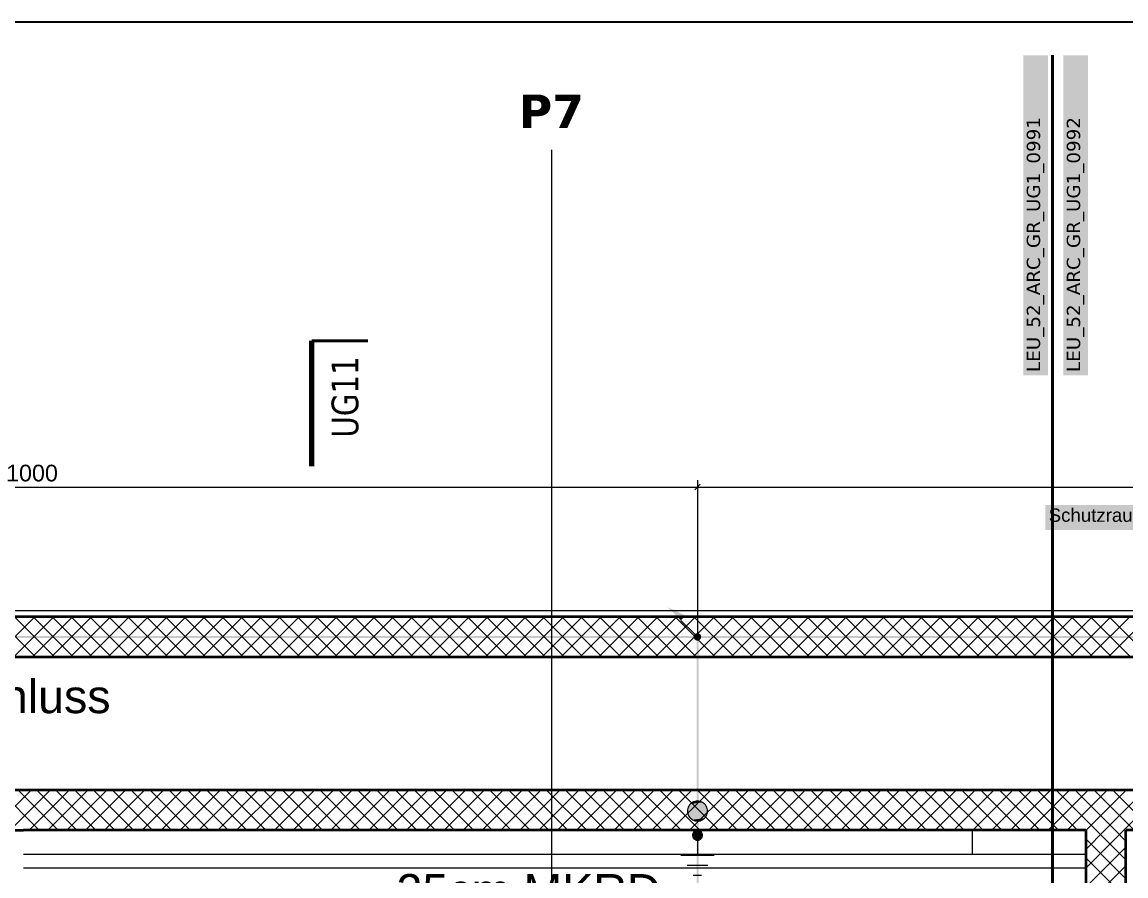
# Model space of a CAD drawing. Extents: x -1067 to 23308, y -6822 to 57810.
# Drawn here: x -244.5 to -79.1, y 437.5 to 565.5 of the extents above; entities that cross this region are included whole.
import ezdxf
from ezdxf.lldxf.tags import DXFTag

# ---------------------------------------------------------------- set-up
doc = ezdxf.new("R2010")
doc.units = 0
doc.layers.get('0').update_dxf_attribs({"lineweight": 13})
for name, color, linetype, lineweight, true_color in [('A-____-MATC-OTLN', 7, 'Strichpunkt - Mittel', 40, 0x0080ff), ('A-DETL-____-OTLN', 5, 'Continuous', 9, 0x0000ff), ('EL01_VVV_Mass Blitzschutz', 3, 'Continuous', 13, 0x00ff00), ('EL01_WAN_Blitzschutz Text', 1, 'Continuous', 13, 0xff0000), ('EL01_WAN_Leitung_Potentialausgleich', 1, 'fein_strichliert', 13, 0xff0000), ('EL01_WAN_Potentialausgleich', 1, 'Continuous', 13, 0xff0000), ('G-____-____-SYMB', 7, 'Strichpunkt - Weit', 5, 0x008080), ('S-GRID-____-IDEN', 7, 'Continuous', 9, 0x5555aa)]:
    doc.layers.add(name, color=color, linetype=linetype, lineweight=lineweight, true_color=true_color)
for name, color, linetype, lineweight in [('A-____-NOTE-TEXT', 7, 'Continuous', 9), ('A-FLOR-____-OTLN', 7, 'Continuous', 9), ('A-WALL-____-MCUT', 7, 'Continuous', 35), ('A-WALL-____-PATT', 7, 'Continuous', 35), ('S-GRID-____-OTLN', 7, 'Continuous', 5)]:
    doc.layers.add(name, color=color, linetype=linetype, lineweight=lineweight)
doc.styles.get("Standard").update_dxf_attribs({"font": 'arial.ttf'})
tags = doc.linetypes.add('_Rasterlinie_', pattern=[0.375, 0.2, -0.05, 0.075, -0.05]).pattern_tags.tags
tags[10:11] = [DXFTag(74, 4), DXFTag(75, 0), DXFTag(340, '0'), DXFTag(46, 1.0), DXFTag(50, 0.0), DXFTag(44, 0.0), DXFTag(45, 0.0)]
tags[8:9] = [DXFTag(74, 4), DXFTag(75, 0), DXFTag(340, '0'), DXFTag(46, 1.0), DXFTag(50, 0.0), DXFTag(44, 0.0), DXFTag(45, 0.0)]
tags[6:7] = [DXFTag(74, 4), DXFTag(75, 0), DXFTag(340, '0'), DXFTag(46, 1.0), DXFTag(50, 0.0), DXFTag(44, 0.0), DXFTag(45, 0.0)]
tags[4:5] = [DXFTag(74, 4), DXFTag(75, 0), DXFTag(340, '0'), DXFTag(46, 1.0), DXFTag(50, 0.0), DXFTag(44, 0.0), DXFTag(45, 0.0)]
tags = doc.linetypes.add('_Schnittlinie_', pattern=[0.3, 0.15, -0.05, 0.05, -0.05]).pattern_tags.tags
tags[10:11] = [DXFTag(74, 4), DXFTag(75, 0), DXFTag(340, '0'), DXFTag(46, 1.0), DXFTag(50, 0.0), DXFTag(44, 0.0), DXFTag(45, 0.0)]
tags[8:9] = [DXFTag(74, 4), DXFTag(75, 0), DXFTag(340, '0'), DXFTag(46, 1.0), DXFTag(50, 0.0), DXFTag(44, 0.0), DXFTag(45, 0.0)]
tags[6:7] = [DXFTag(74, 4), DXFTag(75, 0), DXFTag(340, '0'), DXFTag(46, 1.0), DXFTag(50, 0.0), DXFTag(44, 0.0), DXFTag(45, 0.0)]
tags[4:5] = [DXFTag(74, 4), DXFTag(75, 0), DXFTag(340, '0'), DXFTag(46, 1.0), DXFTag(50, 0.0), DXFTag(44, 0.0), DXFTag(45, 0.0)]
tags = doc.linetypes.add('_Strichliert - Fein_', pattern=[0.15, 0.1, -0.05]).pattern_tags.tags
tags[6:7] = [DXFTag(74, 4), DXFTag(75, 0), DXFTag(340, '0'), DXFTag(46, 1.0), DXFTag(50, 0.0), DXFTag(44, 0.0), DXFTag(45, 0.0)]
tags[4:5] = [DXFTag(74, 4), DXFTag(75, 0), DXFTag(340, '0'), DXFTag(46, 1.0), DXFTag(50, 0.0), DXFTag(44, 0.0), DXFTag(45, 0.0)]
tags = doc.linetypes.add('fein_strichliert', pattern=[4, 1, -2, 1]).pattern_tags.tags
tags[8:9] = [DXFTag(74, 4), DXFTag(75, 0), DXFTag(340, '0'), DXFTag(46, 0.0), DXFTag(50, 0.0), DXFTag(44, 0.0), DXFTag(45, 0.0)]
tags[6:7] = [DXFTag(74, 4), DXFTag(75, 0), DXFTag(340, '0'), DXFTag(46, 0.0), DXFTag(50, 0.0), DXFTag(44, 0.0), DXFTag(45, 0.0)]
tags[4:5] = [DXFTag(74, 4), DXFTag(75, 0), DXFTag(340, '0'), DXFTag(46, 0.0), DXFTag(50, 0.0), DXFTag(44, 0.0), DXFTag(45, 0.0)]
tags = doc.linetypes.add('Gestrichelt', pattern=[0.1, 0.05, -0.05]).pattern_tags.tags
tags[6:7] = [DXFTag(74, 4), DXFTag(75, 0), DXFTag(340, '0'), DXFTag(46, 1.0), DXFTag(50, 0.0), DXFTag(44, 0.0), DXFTag(45, 0.0)]
tags[4:5] = [DXFTag(74, 4), DXFTag(75, 0), DXFTag(340, '0'), DXFTag(46, 1.0), DXFTag(50, 0.0), DXFTag(44, 0.0), DXFTag(45, 0.0)]
tags = doc.linetypes.add('Strichpunkt - Mittel', pattern=[0.35, 0.15, -0.1, 0, -0.1]).pattern_tags.tags
tags[10:11] = [DXFTag(74, 4), DXFTag(75, 0), DXFTag(340, '0'), DXFTag(46, 1.0), DXFTag(50, 0.0), DXFTag(44, 0.0), DXFTag(45, 0.0)]
tags[8:9] = [DXFTag(74, 4), DXFTag(75, 0), DXFTag(340, '0'), DXFTag(46, 1.0), DXFTag(50, 0.0), DXFTag(44, 0.0), DXFTag(45, 0.0)]
tags[6:7] = [DXFTag(74, 4), DXFTag(75, 0), DXFTag(340, '0'), DXFTag(46, 1.0), DXFTag(50, 0.0), DXFTag(44, 0.0), DXFTag(45, 0.0)]
tags[4:5] = [DXFTag(74, 4), DXFTag(75, 0), DXFTag(340, '0'), DXFTag(46, 1.0), DXFTag(50, 0.0), DXFTag(44, 0.0), DXFTag(45, 0.0)]
tags = doc.linetypes.add('Strichpunkt - Weit', pattern=[0.5, 0.2, -0.15, 0, -0.15]).pattern_tags.tags
tags[10:11] = [DXFTag(74, 4), DXFTag(75, 0), DXFTag(340, '0'), DXFTag(46, 1.0), DXFTag(50, 0.0), DXFTag(44, 0.0), DXFTag(45, 0.0)]
tags[8:9] = [DXFTag(74, 4), DXFTag(75, 0), DXFTag(340, '0'), DXFTag(46, 1.0), DXFTag(50, 0.0), DXFTag(44, 0.0), DXFTag(45, 0.0)]
tags[6:7] = [DXFTag(74, 4), DXFTag(75, 0), DXFTag(340, '0'), DXFTag(46, 1.0), DXFTag(50, 0.0), DXFTag(44, 0.0), DXFTag(45, 0.0)]
tags[4:5] = [DXFTag(74, 4), DXFTag(75, 0), DXFTag(340, '0'), DXFTag(46, 1.0), DXFTag(50, 0.0), DXFTag(44, 0.0), DXFTag(45, 0.0)]

# ---------------------------------------------------------------- blocks, each defined once
blk = doc.blocks.new('Referenz-A0UJ2E68XE', base_point=(-1062.18, -175.86))
at = {"layer": 'A-____-MATC-OTLN', "color": 0, "linetype": 'Strichpunkt - Mittel', "ltscale": 0.4}
blk.add_line((-90.1, 560.56), (-90.1, -172.39), dxfattribs=at)
at = {"layer": 'A-____-NOTE-TEXT', "color": 7, "linetype": 'Continuous', "lineweight": 5, "ltscale": 0.13, "true_color": 0xffffff}
for points in [[(-91.17, 489.41), (-50.48, 489.41), (-91.17, 493.12)], [(-50.48, 489.41), (-91.17, 493.12), (-50.48, 493.12)]]:
    blk.add_solid(points, dxfattribs=at)
at = {"layer": 'A-DETL-____-OTLN', "color": 0, "linetype": '_Strichliert - Fein_', "ltscale": 0.13}
blk.add_line((198.84, 477.26), (-828.99, 477.26), dxfattribs=at)
at = {"layer": 'A-DETL-____-OTLN', "color": 0, "linetype": 'Continuous', "lineweight": 35, "ltscale": 0.35}
blk.add_line((-246.7, 444.38), (-244.3, 444.38), dxfattribs=at)
at = {"layer": 'A-DETL-____-OTLN', "color": 0, "linetype": 'Gestrichelt', "ltscale": 0.13}
blk.add_line((-244.3, 438.76), (-85.1, 438.76), dxfattribs=at)
at = {"layer": 'A-FLOR-____-OTLN', "color": 0, "linetype": 'Continuous', "ltscale": 0.13}
for p, q in [((-85.1, 444.36), (-244.3, 444.36)), ((-102.1, 440.78), (-102.1, 444.36)), ((-85.1, 440.78), (-244.3, 440.78))]:
    blk.add_line(p, q, dxfattribs=at)
at = {"layer": 'A-WALL-____-MCUT', "color": 0, "linetype": 'Continuous', "ltscale": 0.35}
for p, q in [((198.84, 476.38), (-829.79, 476.38)), ((-827.13, 470.38), (198.84, 470.38)), ((178.3, 450.38), (-831.25, 450.38)), ((-85.1, 444.38), (-244.3, 444.38)), ((-85.1, 444.38), (-85.1, 205.78)), ((-79.1, 413.85), (-79.1, 444.38)), ((32.2, 444.38), (-79.1, 444.38))]:
    blk.add_line(p, q, dxfattribs=at)
at = {"layer": 'A-WALL-____-PATT', "color": 0, "linetype": 'Continuous', "lineweight": 9, "ltscale": 0.13}
for p, q in [((-248.57, 470.38), (-242.57, 476.38)), ((-242.47, 470.38), (-248.47, 476.38)), ((-245.75, 470.38), (-239.75, 476.38)), ((-239.64, 470.38), (-245.64, 476.38)), ((-242.92, 470.38), (-236.92, 476.38)), ((-236.82, 470.38), (-242.82, 476.38)), ((-240.09, 470.38), (-234.09, 476.38)), ((-233.99, 470.38), (-239.99, 476.38)), ((-237.26, 470.38), (-231.26, 476.38)), ((-231.16, 470.38), (-237.16, 476.38)), ((-234.43, 470.38), (-228.43, 476.38)), ((-228.33, 470.38), (-234.33, 476.38)), ((-231.6, 470.38), (-225.6, 476.38)), ((-225.5, 470.38), (-231.5, 476.38)), ((-228.78, 470.38), (-222.78, 476.38)), ((-222.67, 470.38), (-228.67, 476.38)), ((-225.95, 470.38), (-219.95, 476.38)), ((-219.85, 470.38), (-225.85, 476.38)), ((-223.12, 470.38), (-217.12, 476.38)), ((-217.02, 470.38), (-223.02, 476.38)), ((-220.29, 470.38), (-214.29, 476.38)), ((-214.19, 470.38), (-220.19, 476.38)), ((-217.46, 470.38), (-211.46, 476.38)), ((-211.36, 470.38), (-217.36, 476.38)), ((-214.63, 470.38), (-208.63, 476.38)), ((-208.53, 470.38), (-214.53, 476.38)), ((-211.81, 470.38), (-205.81, 476.38)), ((-205.7, 470.38), (-211.7, 476.38)), ((-208.98, 470.38), (-202.98, 476.38)), ((-202.87, 470.38), (-208.87, 476.38)), ((-206.15, 470.38), (-200.15, 476.38)), ((-200.05, 470.38), (-206.05, 476.38)), ((-203.32, 470.38), (-197.32, 476.38)), ((-197.22, 470.38), (-203.22, 476.38)), ((-200.49, 470.38), (-194.49, 476.38)), ((-194.39, 470.38), (-200.39, 476.38)), ((-197.66, 470.38), (-191.66, 476.38)), ((-191.56, 470.38), (-197.56, 476.38)), ((-194.83, 470.38), (-188.83, 476.38)), ((-188.73, 470.38), (-194.73, 476.38)), ((-192.01, 470.38), (-186.01, 476.38)), ((-185.9, 470.38), (-191.9, 476.38)), ((-189.18, 470.38), (-183.18, 476.38)), ((-183.08, 470.38), (-189.08, 476.38)), ((-186.35, 470.38), (-180.35, 476.38)), ((-180.25, 470.38), (-186.25, 476.38)), ((-183.52, 470.38), (-177.52, 476.38)), ((-177.42, 470.38), (-183.42, 476.38)), ((-180.69, 470.38), (-174.69, 476.38)), ((-174.59, 470.38), (-180.59, 476.38)), ((-177.86, 470.38), (-171.86, 476.38)), ((-171.76, 470.38), (-177.76, 476.38)), ((-175.04, 470.38), (-169.04, 476.38)), ((-168.93, 470.38), (-174.93, 476.38)), ((-172.21, 470.38), (-166.21, 476.38)), ((-166.1, 470.38), (-172.1, 476.38)), ((-169.38, 470.38), (-163.38, 476.38)), ((-163.28, 470.38), (-169.28, 476.38)), ((-166.55, 470.38), (-160.55, 476.38)), ((-160.45, 470.38), (-166.45, 476.38)), ((-163.72, 470.38), (-157.72, 476.38)), ((-157.62, 470.38), (-163.62, 476.38)), ((-160.89, 470.38), (-154.89, 476.38)), ((-154.79, 470.38), (-160.79, 476.38)), ((-158.07, 470.38), (-152.07, 476.38)), ((-151.96, 470.38), (-157.96, 476.38)), ((-155.24, 470.38), (-149.24, 476.38)), ((-149.13, 470.38), (-155.13, 476.38)), ((-152.41, 470.38), (-146.41, 476.38)), ((-146.31, 470.38), (-152.31, 476.38)), ((-149.58, 470.38), (-143.58, 476.38)), ((-143.48, 470.38), (-149.48, 476.38)), ((-146.75, 470.38), (-140.75, 476.38)), ((-140.65, 470.38), (-146.65, 476.38)), ((-143.92, 470.38), (-137.92, 476.38)), ((-137.82, 470.38), (-143.82, 476.38)), ((-141.09, 470.38), (-135.09, 476.38)), ((-134.99, 470.38), (-140.99, 476.38)), ((-138.27, 470.38), (-132.27, 476.38)), ((-132.16, 470.38), (-138.16, 476.38)), ((-135.44, 470.38), (-129.44, 476.38)), ((-129.34, 470.38), (-135.34, 476.38)), ((-132.61, 470.38), (-126.61, 476.38)), ((-126.51, 470.38), (-132.51, 476.38)), ((-129.78, 470.38), (-123.78, 476.38)), ((-123.68, 470.38), (-129.68, 476.38)), ((-126.95, 470.38), (-120.95, 476.38)), ((-120.85, 470.38), (-126.85, 476.38)), ((-124.12, 470.38), (-118.12, 476.38)), ((-118.02, 470.38), (-124.02, 476.38)), ((-121.3, 470.38), (-115.3, 476.38)), ((-115.19, 470.38), (-121.19, 476.38)), ((-118.47, 470.38), (-112.47, 476.38)), ((-112.36, 470.38), (-118.36, 476.38)), ((-115.64, 470.38), (-109.64, 476.38)), ((-109.54, 470.38), (-115.54, 476.38)), ((-112.81, 470.38), (-106.81, 476.38)), ((-106.71, 470.38), (-112.71, 476.38)), ((-109.98, 470.38), (-103.98, 476.38)), ((-103.88, 470.38), (-109.88, 476.38)), ((-107.15, 470.38), (-101.15, 476.38)), ((-101.05, 470.38), (-107.05, 476.38)), ((-104.33, 470.38), (-98.33, 476.38)), ((-98.22, 470.38), (-104.22, 476.38)), ((-101.5, 470.38), (-95.5, 476.38)), ((-95.39, 470.38), (-101.39, 476.38)), ((-98.67, 470.38), (-92.67, 476.38)), ((-92.57, 470.38), (-98.57, 476.38)), ((-95.84, 470.38), (-89.84, 476.38)), ((-89.74, 470.38), (-95.74, 476.38)), ((-93.01, 470.38), (-87.01, 476.38)), ((-86.91, 470.38), (-92.91, 476.38)), ((-90.18, 470.38), (-84.18, 476.38)), ((-84.08, 470.38), (-90.08, 476.38)), ((-87.35, 470.38), (-81.35, 476.38)), ((-81.25, 470.38), (-87.25, 476.38)), ((-84.53, 470.38), (-78.53, 476.38)), ((-78.42, 470.38), (-84.42, 476.38)), ((-81.7, 470.38), (-75.7, 476.38)), ((-75.6, 470.38), (-81.6, 476.38)), ((-249.12, 444.38), (-243.12, 450.38)), ((-241.93, 444.38), (-247.93, 450.38)), ((-246.29, 444.38), (-240.29, 450.38)), ((-239.1, 444.38), (-245.1, 450.38)), ((-243.46, 444.38), (-237.46, 450.38)), ((-236.27, 444.38), (-242.27, 450.38)), ((-240.63, 444.38), (-234.63, 450.38)), ((-233.44, 444.38), (-239.44, 450.38)), ((-237.81, 444.38), (-231.81, 450.38)), ((-230.61, 444.38), (-236.61, 450.38)), ((-234.98, 444.38), (-228.98, 450.38)), ((-227.79, 444.38), (-233.79, 450.38)), ((-232.15, 444.38), (-226.15, 450.38)), ((-224.96, 444.38), (-230.96, 450.38)), ((-229.32, 444.38), (-223.32, 450.38)), ((-222.13, 444.38), (-228.13, 450.38)), ((-226.49, 444.38), (-220.49, 450.38)), ((-219.3, 444.38), (-225.3, 450.38)), ((-223.66, 444.38), (-217.66, 450.38)), ((-216.47, 444.38), (-222.47, 450.38)), ((-220.83, 444.38), (-214.83, 450.38)), ((-213.64, 444.38), (-219.64, 450.38)), ((-218.01, 444.38), (-212.01, 450.38)), ((-210.82, 444.38), (-216.82, 450.38)), ((-215.18, 444.38), (-209.18, 450.38)), ((-207.99, 444.38), (-213.99, 450.38)), ((-212.35, 444.38), (-206.35, 450.38)), ((-205.16, 444.38), (-211.16, 450.38)), ((-209.52, 444.38), (-203.52, 450.38)), ((-202.33, 444.38), (-208.33, 450.38)), ((-206.69, 444.38), (-200.69, 450.38)), ((-199.5, 444.38), (-205.5, 450.38)), ((-203.86, 444.38), (-197.86, 450.38)), ((-196.67, 444.38), (-202.67, 450.38)), ((-201.04, 444.38), (-195.04, 450.38)), ((-193.85, 444.38), (-199.85, 450.38)), ((-198.21, 444.38), (-192.21, 450.38)), ((-191.02, 444.38), (-197.02, 450.38)), ((-195.38, 444.38), (-189.38, 450.38)), ((-188.19, 444.38), (-194.19, 450.38)), ((-192.55, 444.38), (-186.55, 450.38)), ((-185.36, 444.38), (-191.36, 450.38)), ((-189.72, 444.38), (-183.72, 450.38)), ((-182.53, 444.38), (-188.53, 450.38)), ((-186.89, 444.38), (-180.89, 450.38)), ((-179.7, 444.38), (-185.7, 450.38)), ((-184.07, 444.38), (-178.07, 450.38)), ((-176.87, 444.38), (-182.87, 450.38)), ((-181.24, 444.38), (-175.24, 450.38)), ((-174.05, 444.38), (-180.05, 450.38)), ((-178.41, 444.38), (-172.41, 450.38)), ((-171.22, 444.38), (-177.22, 450.38)), ((-175.58, 444.38), (-169.58, 450.38)), ((-168.39, 444.38), (-174.39, 450.38)), ((-172.75, 444.38), (-166.75, 450.38)), ((-165.56, 444.38), (-171.56, 450.38)), ((-169.92, 444.38), (-163.92, 450.38)), ((-162.73, 444.38), (-168.73, 450.38)), ((-167.09, 444.38), (-161.09, 450.38)), ((-159.9, 444.38), (-165.9, 450.38)), ((-164.27, 444.38), (-158.27, 450.38)), ((-157.08, 444.38), (-163.08, 450.38)), ((-161.44, 444.38), (-155.44, 450.38)), ((-154.25, 444.38), (-160.25, 450.38)), ((-158.61, 444.38), (-152.61, 450.38)), ((-151.42, 444.38), (-157.42, 450.38)), ((-155.78, 444.38), (-149.78, 450.38)), ((-148.59, 444.38), (-154.59, 450.38)), ((-152.95, 444.38), (-146.95, 450.38)), ((-145.76, 444.38), (-151.76, 450.38)), ((-150.12, 444.38), (-144.12, 450.38)), ((-142.93, 444.38), (-148.93, 450.38)), ((-147.3, 444.38), (-141.3, 450.38)), ((-140.1, 444.38), (-146.1, 450.38)), ((-144.47, 444.38), (-138.47, 450.38)), ((-137.28, 444.38), (-143.28, 450.38)), ((-141.64, 444.38), (-135.64, 450.38)), ((-134.45, 444.38), (-140.45, 450.38)), ((-138.81, 444.38), (-132.81, 450.38)), ((-131.62, 444.38), (-137.62, 450.38)), ((-135.98, 444.38), (-129.98, 450.38)), ((-128.79, 444.38), (-134.79, 450.38)), ((-133.15, 444.38), (-127.15, 450.38)), ((-125.96, 444.38), (-131.96, 450.38)), ((-130.33, 444.38), (-124.33, 450.38)), ((-123.13, 444.38), (-129.13, 450.38)), ((-127.5, 444.38), (-121.5, 450.38)), ((-120.31, 444.38), (-126.31, 450.38)), ((-124.67, 444.38), (-118.67, 450.38)), ((-117.48, 444.38), (-123.48, 450.38)), ((-121.84, 444.38), (-115.84, 450.38)), ((-114.65, 444.38), (-120.65, 450.38)), ((-119.01, 444.38), (-113.01, 450.38)), ((-111.82, 444.38), (-117.82, 450.38)), ((-116.18, 444.38), (-110.18, 450.38)), ((-108.99, 444.38), (-114.99, 450.38)), ((-113.35, 444.38), (-107.35, 450.38)), ((-106.16, 444.38), (-112.16, 450.38)), ((-110.53, 444.38), (-104.53, 450.38)), ((-103.34, 444.38), (-109.34, 450.38)), ((-107.7, 444.38), (-101.7, 450.38)), ((-100.51, 444.38), (-106.51, 450.38)), ((-104.87, 444.38), (-98.87, 450.38)), ((-97.68, 444.38), (-103.68, 450.38)), ((-102.04, 444.38), (-96.04, 450.38)), ((-94.85, 444.38), (-100.85, 450.38)), ((-99.21, 444.38), (-93.21, 450.38)), ((-92.02, 444.38), (-98.02, 450.38)), ((-96.38, 444.38), (-90.38, 450.38)), ((-89.19, 444.38), (-95.19, 450.38)), ((-93.56, 444.38), (-87.56, 450.38)), ((-86.36, 444.38), (-92.36, 450.38)), ((-90.73, 444.38), (-84.73, 450.38)), ((-83.54, 444.38), (-89.54, 450.38)), ((-87.9, 444.38), (-81.9, 450.38)), ((-80.71, 444.38), (-86.71, 450.38)), ((-85.07, 444.38), (-79.07, 450.38)), ((-77.88, 444.38), (-83.88, 450.38)), ((-82.24, 444.38), (-76.24, 450.38)), ((-75.05, 444.38), (-81.05, 450.38)), ((-79.41, 444.38), (-73.41, 450.38)), ((-85.1, 444.35), (-85.07, 444.38)), ((-85.1, 441.52), (-82.24, 444.38)), ((-85.1, 438.69), (-79.41, 444.38)), ((-79.1, 439.94), (-83.54, 444.38)), ((-79.1, 442.76), (-80.71, 444.38)), ((-79.1, 437.11), (-85.1, 443.11)), ((-85.1, 435.86), (-79.1, 441.86)), ((-79.1, 434.28), (-85.1, 440.28)), ((-85.1, 433.04), (-79.1, 439.04))]:
    blk.add_line(p, q, dxfattribs=at)
at = {"layer": 'G-____-____-SYMB', "color": 0, "linetype": 'Continuous', "lineweight": 40, "ltscale": 0.4}
blk.add_line((-192.67, 517.77), (-201.09, 517.77), dxfattribs=at)
at = {"layer": 'G-____-____-SYMB', "color": 0, "linetype": '_Schnittlinie_', "lineweight": 70, "ltscale": 0.7}
blk.add_line((-201.09, 498.97), (-201.09, 517.77), dxfattribs=at)
at = {"layer": 'G-____-____-SYMB', "color": 7, "linetype": 'Continuous', "ltscale": 0.13, "true_color": 0xffffff}
for points in [[(-94.46, 512.58), (-90.76, 512.58), (-94.46, 560.56)], [(-90.76, 512.58), (-94.46, 560.56), (-90.76, 560.56)], [(-88.46, 512.58), (-84.76, 512.58), (-88.46, 560.56)], [(-84.76, 512.58), (-88.46, 560.56), (-84.76, 560.56)]]:
    blk.add_solid(points, dxfattribs=at)
at = {"layer": 'S-GRID-____-OTLN', "color": 0, "linetype": '_Rasterlinie_', "ltscale": 0.13}
blk.add_line((-165.1, -172.39), (-165.1, 546.38), dxfattribs=at)
at = {"layer": 'A-____-NOTE-TEXT', "color": 0, "linetype": 'Continuous', "lineweight": 5, "ltscale": 0.13, "insert": (-90.67, 492.62), "char_height": 2, "attachment_point": 1}
blk.add_mtext('{\\fArial;Schutzraum, s. Plan 4005}', dxfattribs=at)
at = {"layer": 'G-____-____-SYMB', "color": 0, "linetype": 'Continuous', "ltscale": 0.13, "attachment_point": 1, "rotation": 90}
for s, insert, char_height in [('{\\fVerdana;LEU_52_ARC_GR_UG1_0991}', (-93.96, 513.08), 2), ('{\\fVerdana;LEU_52_ARC_GR_UG1_0992}', (-87.96, 513.08), 2), ('{\\W0.8;\\fVerdana;UG11}', (-198.12, 503.24), 4)]:
    blk.add_mtext(s, dxfattribs=dict(at, insert=insert, char_height=char_height))
at = {"layer": 'S-GRID-____-IDEN', "color": 0, "linetype": 'Continuous', "lineweight": 5, "ltscale": 0.13, "insert": (-170.09, 554.67), "char_height": 5, "attachment_point": 1}
blk.add_mtext('{\\fVerdana|b1|i0;P7}', dxfattribs=at)
blk = doc.blocks.new('Steigleitung_nach oben-A0UJ2E6OXE', base_point=(-147.75, 472.82))
at = {"color": 0, "linetype": 'ByBlock', "lineweight": -2, "ltscale": 0.13}
blk.add_line((-145.78, 475.85), (-143.7, 473.77), dxfattribs=at)
for points in [[(-145.08, 476.56), (-146.49, 476.56), (-147.75, 477.82)], [(-145.78, 475.85), (-145.08, 476.56), (-146.49, 476.56)], [(-142.75, 473.38), (-143.87, 473.38), (-142.76, 473.52)], [(-143.87, 473.38), (-142.76, 473.52), (-143.85, 473.52)], [(-143.85, 473.23), (-142.75, 473.38), (-143.87, 473.38)], [(-142.76, 473.52), (-143.85, 473.52), (-142.82, 473.66)], [(-143.85, 473.52), (-142.82, 473.66), (-143.79, 473.66)], [(-142.76, 473.52), (-143.85, 473.52), (-142.76, 473.52)], [(-143.85, 473.52), (-142.76, 473.52), (-143.85, 473.52)], [(-142.76, 473.23), (-143.85, 473.23), (-142.75, 473.38)], [(-143.79, 473.1), (-142.76, 473.23), (-143.85, 473.23)], [(-142.82, 473.66), (-143.79, 473.66), (-142.91, 473.77)], [(-143.79, 473.66), (-142.91, 473.77), (-143.7, 473.77)], [(-142.82, 473.1), (-143.79, 473.1), (-142.76, 473.23)], [(-143.7, 472.98), (-142.82, 473.1), (-143.79, 473.1)], [(-142.91, 473.77), (-143.7, 473.77), (-143.03, 473.86)], [(-143.7, 473.77), (-143.03, 473.86), (-143.59, 473.86)], [(-142.91, 472.98), (-143.7, 472.98), (-142.82, 473.1)], [(-143.03, 473.86), (-143.59, 473.86), (-143.16, 473.92)], [(-143.59, 473.86), (-143.16, 473.92), (-143.45, 473.92)], [(-143.03, 473.86), (-143.59, 473.86), (-143.03, 473.86)], [(-143.59, 473.86), (-143.03, 473.86), (-143.59, 473.86)], [(-143.16, 473.92), (-143.45, 473.92), (-143.31, 473.94)], [(-143.59, 472.89), (-142.91, 472.98), (-143.7, 472.98)], [(-143.03, 472.89), (-143.59, 472.89), (-142.91, 472.98)], [(-143.45, 472.84), (-143.03, 472.89), (-143.59, 472.89)], [(-143.16, 472.84), (-143.45, 472.84), (-143.03, 472.89)], [(-143.31, 472.82), (-143.16, 472.84), (-143.45, 472.84)]]:
    blk.add_solid(points, dxfattribs=at)
blk = doc.blocks.new('Maß-A0UJ2E6UXE', base_point=(-343.71, 473.38))
at = {"color": 0, "lineweight": -2}
for p, q in [((-142.88, 496.26), (-143.71, 495.43)), ((-143.29, 496.84), (-143.29, 473.38)), ((-343.29, 495.84), (-143.29, 495.84))]:
    blk.add_line(p, q, dxfattribs=at)
at = {"color": 0, "lineweight": -2, "insert": (-246.9, 499.18), "char_height": 2.5, "attachment_point": 1}
blk.add_mtext('{\\fArial;1000}', dxfattribs=at)
blk = doc.blocks.new('Maß-A0UJ2E86XE', base_point=(-143.71, 473.38))
at = {"color": 0, "lineweight": -2}
for p, q in [((-142.88, 496.26), (-143.71, 495.43)), ((-143.29, 496.84), (-143.29, 473.38)), ((-143.29, 495.84), (56.71, 495.84))]:
    blk.add_line(p, q, dxfattribs=at)
blk = doc.blocks.new('Erdungs-Anschluss-A0UJ2E8YXE', base_point=(-145.79, 437.63))
at = {"color": 0, "linetype": 'ByBlock', "lineweight": -2, "ltscale": 0.13}
for p, q in [((-144.03, 443.73), (-144.04, 443.63)), ((-144.04, 443.63), (-144.03, 443.54)), ((-144.01, 443.83), (-144.03, 443.73)), ((-144.03, 443.54), (-144.01, 443.44)), ((-143.98, 443.92), (-144.01, 443.83)), ((-144.01, 443.44), (-143.98, 443.35)), ((-143.94, 444.01), (-143.98, 443.92)), ((-143.98, 443.35), (-143.94, 443.26)), ((-143.88, 444.09), (-143.94, 444.01)), ((-143.82, 444.16), (-143.88, 444.09)), ((-143.75, 444.23), (-143.82, 444.16)), ((-143.66, 444.28), (-143.75, 444.23)), ((-143.58, 444.32), (-143.66, 444.28)), ((-143.49, 444.35), (-143.58, 444.32)), ((-143.39, 444.37), (-143.49, 444.35)), ((-143.29, 444.38), (-143.39, 444.37)), ((-143.2, 444.37), (-143.29, 444.38)), ((-143.29, 443.63), (-143.29, 440.63)), ((-143.1, 444.35), (-143.2, 444.37)), ((-143.01, 444.32), (-143.1, 444.35)), ((-142.92, 444.28), (-143.01, 444.32)), ((-142.84, 444.23), (-142.92, 444.28)), ((-142.77, 444.16), (-142.84, 444.23)), ((-142.7, 444.09), (-142.77, 444.16)), ((-142.65, 444.01), (-142.7, 444.09)), ((-142.6, 443.92), (-142.65, 444.01)), ((-142.65, 443.26), (-142.6, 443.35)), ((-142.57, 443.83), (-142.6, 443.92)), ((-142.6, 443.35), (-142.57, 443.44)), ((-142.55, 443.73), (-142.57, 443.83)), ((-142.57, 443.44), (-142.55, 443.54)), ((-142.55, 443.63), (-142.55, 443.73)), ((-142.55, 443.54), (-142.55, 443.63)), ((-143.94, 443.26), (-143.88, 443.18)), ((-143.88, 443.18), (-143.82, 443.11)), ((-143.82, 443.11), (-143.75, 443.04)), ((-143.75, 443.04), (-143.66, 442.99)), ((-143.66, 442.99), (-143.58, 442.95)), ((-143.58, 442.95), (-143.49, 442.92)), ((-143.49, 442.92), (-143.39, 442.9)), ((-143.39, 442.9), (-143.29, 442.89)), ((-143.29, 442.89), (-143.2, 442.9)), ((-143.2, 442.9), (-143.1, 442.92)), ((-143.1, 442.92), (-143.01, 442.95)), ((-143.01, 442.95), (-142.92, 442.99)), ((-142.92, 442.99), (-142.84, 443.04)), ((-142.84, 443.04), (-142.77, 443.11)), ((-142.77, 443.11), (-142.7, 443.18)), ((-142.7, 443.18), (-142.65, 443.26)), ((-140.79, 440.63), (-145.79, 440.63)), ((-141.74, 439.13), (-144.84, 439.13)), ((-142.67, 437.63), (-143.92, 437.63))]:
    blk.add_line(p, q, dxfattribs=at)
for points in [[(-142.55, 443.63), (-144.04, 443.63), (-142.57, 443.83)], [(-144.04, 443.63), (-142.57, 443.83), (-144.01, 443.83)], [(-144.01, 443.44), (-142.55, 443.63), (-144.04, 443.63)], [(-142.57, 443.83), (-144.01, 443.83), (-142.65, 444.01)], [(-144.01, 443.83), (-142.65, 444.01), (-143.94, 444.01)], [(-142.57, 443.44), (-144.01, 443.44), (-142.55, 443.63)], [(-143.94, 443.26), (-142.57, 443.44), (-144.01, 443.44)], [(-142.65, 444.01), (-143.94, 444.01), (-142.77, 444.16)], [(-143.94, 444.01), (-142.77, 444.16), (-143.82, 444.16)], [(-142.65, 443.26), (-143.94, 443.26), (-142.57, 443.44)], [(-142.77, 444.16), (-143.82, 444.16), (-142.92, 444.28)], [(-143.82, 444.16), (-142.92, 444.28), (-143.66, 444.28)], [(-142.92, 444.28), (-143.66, 444.28), (-143.1, 444.35)], [(-143.66, 444.28), (-143.1, 444.35), (-143.49, 444.35)], [(-143.1, 444.35), (-143.49, 444.35), (-143.29, 444.38)], [(-143.82, 443.11), (-142.65, 443.26), (-143.94, 443.26)], [(-142.77, 443.11), (-143.82, 443.11), (-142.65, 443.26)], [(-143.66, 442.99), (-142.77, 443.11), (-143.82, 443.11)], [(-142.92, 442.99), (-143.66, 442.99), (-142.77, 443.11)], [(-143.49, 442.92), (-142.92, 442.99), (-143.66, 442.99)], [(-143.1, 442.92), (-143.49, 442.92), (-142.92, 442.99)], [(-143.29, 442.89), (-143.1, 442.92), (-143.49, 442.92)]]:
    blk.add_solid(points, dxfattribs=at)
blk = doc.blocks.new('Polylinie-A0UJ2E9CXE', base_point=(-988.24, -405.59))
at = {"color": 0, "linetype": 'ByBlock', "lineweight": -2, "ltscale": 0.13}
for points in [[(-828.45, 473.23), (198.84, 473.23), (-828.57, 473.53)], [(198.84, 473.23), (-828.57, 473.53), (198.84, 473.53)]]:
    blk.add_solid(points, dxfattribs=at)
blk = doc.blocks.new('Bauteilbeschriftung-A0UJ2E9OXE', base_point=(-335.28, 461.94))
at = {"color": 0, "linetype": 'ByBlock', "lineweight": -2, "ltscale": 0.13, "insert": (-335.28, 466.94), "char_height": 5, "attachment_point": 1}
blk.add_mtext('{\\fArial;Bodenpfahl Armierungsanschluss }', dxfattribs=at)
blk = doc.blocks.new('Bauteilbeschriftung-A0UJ2EA2XE', base_point=(-188.4, 432.82))
at = {"color": 0, "linetype": 'ByBlock', "lineweight": -2, "ltscale": 0.13, "insert": (-188.4, 437.82), "char_height": 5, "attachment_point": 1}
blk.add_mtext('{\\fArial;25cm MKRD}', dxfattribs=at)
blk = doc.blocks.new('Anschlusspunkt-A0UJ2EA8XE', base_point=(-144.79, 445.77))
at = {"color": 0, "linetype": 'ByBlock', "lineweight": -2, "ltscale": 0.13}
for p, q in [((-144.35, 448.33), (-144.48, 448.18)), ((-144.21, 448.46), (-144.35, 448.33)), ((-144.04, 448.56), (-144.21, 448.46)), ((-143.87, 448.65), (-144.04, 448.56)), ((-143.68, 448.71), (-143.87, 448.65)), ((-143.49, 448.75), (-143.68, 448.71)), ((-143.29, 448.77), (-143.49, 448.75)), ((-143.1, 448.75), (-143.29, 448.77)), ((-142.9, 448.71), (-143.1, 448.75)), ((-142.72, 448.65), (-142.9, 448.71)), ((-142.54, 448.56), (-142.72, 448.65)), ((-142.38, 448.46), (-142.54, 448.56)), ((-142.23, 448.33), (-142.38, 448.46)), ((-142.1, 448.18), (-142.23, 448.33)), ((-144.78, 447.46), (-144.79, 447.27)), ((-144.79, 447.27), (-144.78, 447.07)), ((-144.74, 447.65), (-144.78, 447.46)), ((-144.78, 447.07), (-144.74, 446.88)), ((-144.68, 447.84), (-144.74, 447.65)), ((-144.74, 446.88), (-144.68, 446.69)), ((-144.59, 448.02), (-144.68, 447.84)), ((-144.68, 446.69), (-144.59, 446.52)), ((-144.48, 448.18), (-144.59, 448.02)), ((-141.99, 448.02), (-142.1, 448.18)), ((-141.91, 447.84), (-141.99, 448.02)), ((-141.99, 446.52), (-141.91, 446.69)), ((-141.84, 447.65), (-141.91, 447.84)), ((-141.91, 446.69), (-141.84, 446.88)), ((-141.81, 447.46), (-141.84, 447.65)), ((-141.84, 446.88), (-141.81, 447.07)), ((-141.79, 447.27), (-141.81, 447.46)), ((-141.81, 447.07), (-141.79, 447.27)), ((-144.59, 446.52), (-144.48, 446.35)), ((-144.48, 446.35), (-144.35, 446.2)), ((-144.35, 446.2), (-144.21, 446.08)), ((-144.21, 446.08), (-144.04, 445.97)), ((-144.04, 445.97), (-143.87, 445.88)), ((-143.87, 445.88), (-143.68, 445.82)), ((-143.68, 445.82), (-143.49, 445.78)), ((-143.49, 445.78), (-143.29, 445.77)), ((-143.29, 445.77), (-143.1, 445.78)), ((-143.1, 445.78), (-142.9, 445.82)), ((-142.9, 445.82), (-142.72, 445.88)), ((-142.72, 445.88), (-142.54, 445.97)), ((-142.54, 445.97), (-142.38, 446.08)), ((-142.38, 446.08), (-142.23, 446.2)), ((-142.23, 446.2), (-142.1, 446.35)), ((-142.1, 446.35), (-141.99, 446.52))]:
    blk.add_line(p, q, dxfattribs=at)
for points in [[(-142, 448.02), (-144.58, 448.02), (-142.23, 448.32)], [(-144.58, 448.02), (-142.23, 448.32), (-144.36, 448.32)], [(-142.23, 448.32), (-144.36, 448.32), (-142.24, 448.33)], [(-144.36, 448.32), (-142.24, 448.33), (-144.34, 448.33)], [(-142.24, 448.33), (-144.34, 448.33), (-142.53, 448.56)], [(-144.34, 448.33), (-142.53, 448.56), (-144.06, 448.56)], [(-142.53, 448.56), (-144.06, 448.56), (-142.56, 448.57)], [(-144.06, 448.56), (-142.56, 448.57), (-144.02, 448.57)], [(-142.56, 448.57), (-144.02, 448.57), (-142.9, 448.71)], [(-144.02, 448.57), (-142.9, 448.71), (-143.7, 448.71)], [(-142.9, 448.71), (-143.7, 448.71), (-142.92, 448.72)], [(-143.7, 448.71), (-142.92, 448.72), (-143.63, 448.72)], [(-142.92, 448.72), (-143.63, 448.72), (-143.32, 448.77)], [(-141.79, 447.27), (-144.79, 447.27), (-141.84, 447.65)], [(-144.79, 447.27), (-141.84, 447.65), (-144.74, 447.65)], [(-144.74, 446.88), (-141.79, 447.27), (-144.79, 447.27)], [(-141.84, 447.66), (-144.74, 447.66), (-141.99, 448.01)], [(-144.74, 447.66), (-141.99, 448.01), (-144.6, 448.01)], [(-141.84, 447.65), (-144.74, 447.65), (-141.84, 447.66)], [(-144.74, 447.65), (-141.84, 447.66), (-144.74, 447.66)], [(-141.84, 446.88), (-144.74, 446.88), (-141.79, 447.27)], [(-141.84, 446.87), (-144.74, 446.87), (-141.84, 446.88)], [(-144.74, 446.87), (-141.84, 446.88), (-144.74, 446.88)], [(-144.6, 446.52), (-141.84, 446.87), (-144.74, 446.87)], [(-141.99, 448.01), (-144.6, 448.01), (-142, 448.02)], [(-144.6, 448.01), (-142, 448.02), (-144.58, 448.02)], [(-141.99, 446.52), (-144.6, 446.52), (-141.84, 446.87)], [(-144.58, 446.51), (-141.99, 446.52), (-144.6, 446.52)], [(-142, 446.51), (-144.58, 446.51), (-141.99, 446.52)], [(-144.36, 446.21), (-142, 446.51), (-144.58, 446.51)], [(-142.23, 446.21), (-144.36, 446.21), (-142, 446.51)], [(-144.34, 446.2), (-142.23, 446.21), (-144.36, 446.21)], [(-142.24, 446.2), (-144.34, 446.2), (-142.23, 446.21)], [(-144.06, 445.97), (-142.24, 446.2), (-144.34, 446.2)], [(-142.53, 445.97), (-144.06, 445.97), (-142.24, 446.2)], [(-144.02, 445.96), (-142.53, 445.97), (-144.06, 445.97)], [(-142.56, 445.96), (-144.02, 445.96), (-142.53, 445.97)], [(-143.7, 445.82), (-142.56, 445.96), (-144.02, 445.96)], [(-142.9, 445.82), (-143.7, 445.82), (-142.56, 445.96)], [(-143.63, 445.81), (-142.9, 445.82), (-143.7, 445.82)], [(-142.92, 445.81), (-143.63, 445.81), (-142.9, 445.82)], [(-143.32, 445.77), (-142.92, 445.81), (-143.63, 445.81)]]:
    blk.add_solid(points, dxfattribs=at)

msp = doc.modelspace()

# ---------------------------------------------------------------- linework, layer by layer
at = {"color": 0, "linetype": 'ByBlock', "lineweight": -2, "ltscale": 0.13}
msp.add_line((607.58, 565.53), (-1062.42, 565.53), dxfattribs=at)
at = {"layer": 'EL01_WAN_Leitung_Potentialausgleich', "linetype": 'ByBlock', "ltscale": 0.13}
for points in [[(-143.44, -172.39), (-143.14, -172.39), (-143.44, 473.38)], [(-143.14, -172.39), (-143.44, 473.38), (-143.14, 473.38)]]:
    msp.add_solid(points, dxfattribs=at)

# ---------------------------------------------------------------- block references
at = {"color": 9, "lineweight": 25, "ltscale": 0.25, "true_color": 0xc0c0c0}
msp.add_blockref('Referenz-A0UJ2E68XE', (-1062.18, -175.86), dxfattribs=at)
at = {"layer": 'EL01_VVV_Mass Blitzschutz', "linetype": 'Continuous', "ltscale": 0.13}
for name, p in [('Maß-A0UJ2E6UXE', (-343.71, 473.38)), ('Maß-A0UJ2E86XE', (-143.71, 473.38))]:
    msp.add_blockref(name, p, dxfattribs=at)
at = {"layer": 'EL01_WAN_Blitzschutz Text', "linetype": 'ByBlock', "ltscale": 0.13}
msp.add_blockref('Bauteilbeschriftung-A0UJ2E9OXE', (-335.28, 461.94), dxfattribs=at)
at = {"layer": 'EL01_WAN_Leitung_Potentialausgleich', "linetype": 'ByBlock', "ltscale": 0.13}
for name, p in [('Steigleitung_nach oben-A0UJ2E6OXE', (-147.75, 472.82)), ('Polylinie-A0UJ2E9CXE', (-988.24, -405.59)), ('Anschlusspunkt-A0UJ2EA8XE', (-144.79, 445.77)), ('Bauteilbeschriftung-A0UJ2EA2XE', (-188.4, 432.82))]:
    msp.add_blockref(name, p, dxfattribs=at)
at = {"layer": 'EL01_WAN_Potentialausgleich', "linetype": 'ByBlock', "ltscale": 0.13}
msp.add_blockref('Erdungs-Anschluss-A0UJ2E8YXE', (-145.79, 437.63), dxfattribs=at)

doc.saveas('drawing.dxf')
